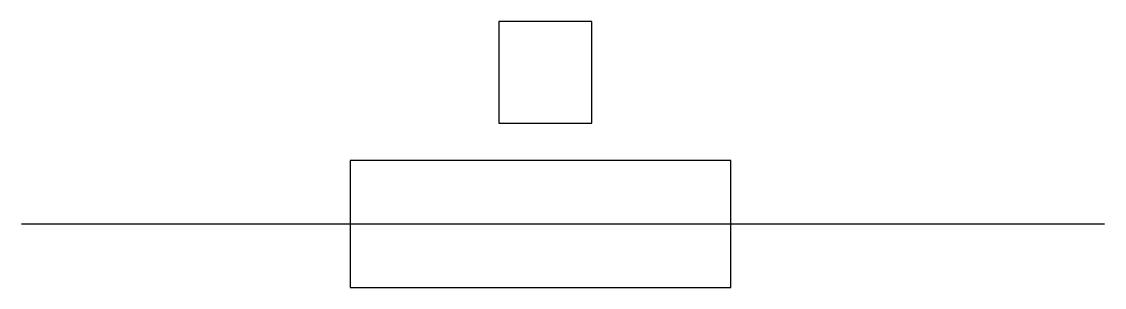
# Model space of a CAD drawing. Header units: metres. Extents: x 9.5 to 39.5, y 13.5 to 20.9.
import ezdxf

# ---------------------------------------------------------------- set-up
doc = ezdxf.new("R2010")
doc.units = ezdxf.units.M

# ---------------------------------------------------------------- blocks, each defined once
blk = doc.blocks.new('A$C76FA0DBC')
for points in [[(13.22, 4.55), (15.8, 4.55), (15.8, 7.37), (13.22, 7.37)], [(9.1, 0), (19.65, 0), (19.65, 3.52), (9.1, 3.52)]]:
    blk.add_lwpolyline(points, close=True)
blk.add_lwpolyline([(0, 1.76), (30, 1.76)])

msp = doc.modelspace()

# ---------------------------------------------------------------- block references
msp.add_blockref('A$C76FA0DBC', (9.48, 13.54))

doc.saveas('drawing.dxf')
